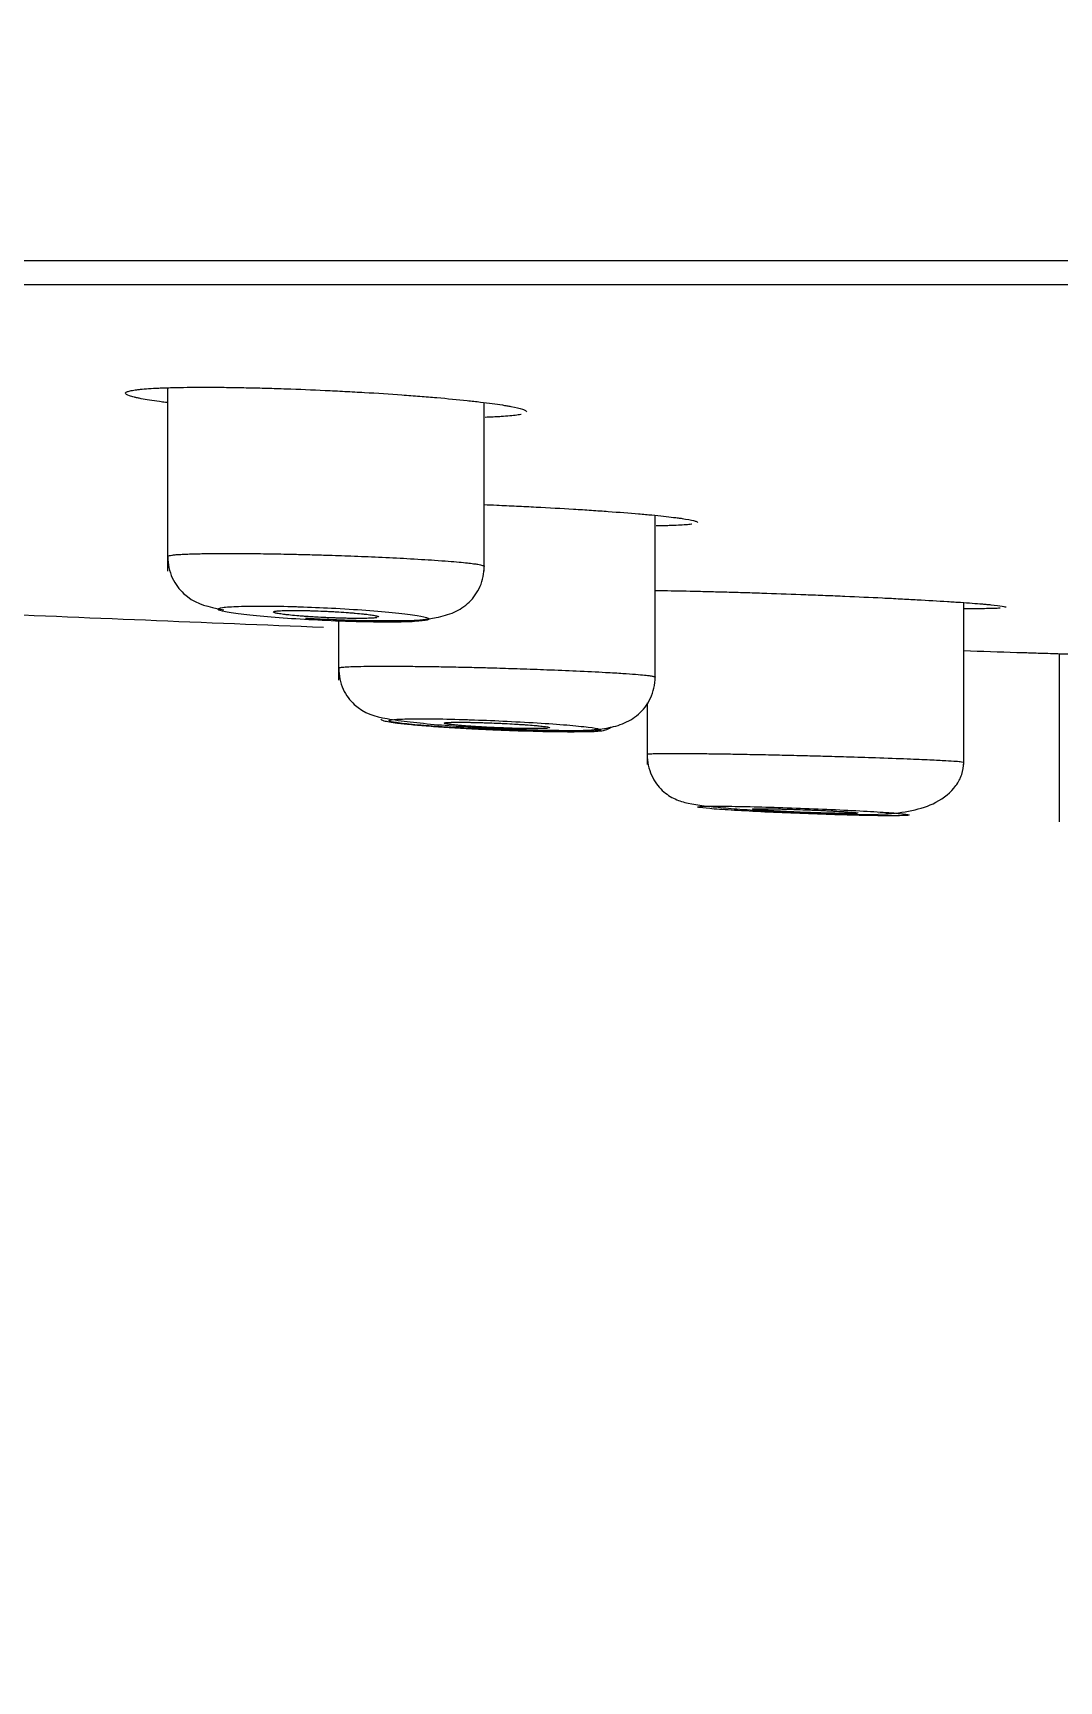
# Model space of a CAD drawing. Header units: millimetres. Extents: x 6110 to 6704, y -2661 to -1821.
# Drawn here: x 6469.337 to 6471.767, y -2068.33 to -2064.427 of the extents above; entities that cross this region are included whole.
import ezdxf

# ---------------------------------------------------------------- set-up
doc = ezdxf.new("R2010")
doc.units = ezdxf.units.MM
doc.header["$LTSCALE"] = 0.1
doc.linetypes.add('HIDDEN2', pattern=[4.7625, 3.175, -1.5875])
doc.layers.add('1', color=4, linetype='HIDDEN2', lineweight=13)
doc.layers.add('DIM', color=3, linetype='Continuous', lineweight=9)

msp = doc.modelspace()

# ---------------------------------------------------------------- hatches: boundary and pattern name
at = {"layer": 'DIM'}
h = msp.add_hatch(dxfattribs=at)
h.set_pattern_fill('ANSI31', color=2)
edge = h.paths.add_edge_path()
edge.add_line((6619.6172, -2595.9805), (6619.6172, -1962.2056))
edge.add_line((6634.6172, -1966.1101), (6619.6172, -1966.1101))
edge.add_line((6634.6172, -2610.9805), (6634.6172, -1966.1101))
edge.add_line((6634.6172, -2610.9805), (6184.4567, -2610.9805))
edge.add_line((6619.6172, -2595.9805), (6184.4567, -2595.9805))
edge.add_line((6184.4567, -2610.9805), (6184.4567, -2595.9805))

# ---------------------------------------------------------------- linework, layer by layer
at = {"layer": '1', "color": 7, "linetype": 'Continuous', "lineweight": -3}
for p, q in [((6511.7491, -2064.9661), (6456.8646, -2064.9661)), ((6484.3069, -2065.0233), (6457.4997, -2065.0233)), ((6469.656, -2065.2672), (6469.656, -2065.7015)), ((6470.406, -2065.7015), (6470.406, -2065.3027)), ((6470.8109, -2065.9601), (6470.8109, -2065.5697)), ((6471.5416, -2066.1591), (6471.5416, -2065.7761)), ((6470.0609, -2065.8164), (6470.0609, -2065.9601)), ((6471.7674, -2065.8969), (6471.7674, -2066.2952)), ((6470.7916, -2066.0132), (6470.7916, -2066.1591)), ((6470.7916, -2066.1591), (6470.7916, -2066.1596)), ((6471.5416, -2066.1596), (6471.5416, -2066.1591))]:
    msp.add_line(p, q, dxfattribs=at)
for start, end in [(267.54071, 267.734148), (268.08193, 268.110857)]:
    msp.add_arc((6479.9092, -1816.0297), 250, start, end, dxfattribs=at)
for points, knots in [([(6469.6548, -2065.3023), (6469.6534, -2065.3021), (6469.652, -2065.302), (6469.6459, -2065.3012), (6469.6414, -2065.3006), (6469.6198, -2065.2976), (6469.6051, -2065.2953), (6469.59, -2065.2924), (6469.5872, -2065.2919), (6469.5819, -2065.2907), (6469.5794, -2065.2901), (6469.5725, -2065.2885), (6469.5687, -2065.2874), (6469.5594, -2065.2842), (6469.5562, -2065.2822), (6469.556, -2065.2798), (6469.5561, -2065.2793), (6469.5568, -2065.2784), (6469.5574, -2065.2779), (6469.5595, -2065.2766), (6469.5639, -2065.275), (6469.5713, -2065.2735), (6469.578, -2065.2724), (6469.5804, -2065.2721), (6469.5856, -2065.2714), (6469.5884, -2065.2711), (6469.6031, -2065.2696), (6469.6176, -2065.2686), (6469.639, -2065.2676), (6469.6435, -2065.2675), (6469.6527, -2065.2671), (6469.6575, -2065.267), (6469.6723, -2065.2666), (6469.6828, -2065.2663), (6469.7155, -2065.2659), (6469.7394, -2065.2658), (6469.7718, -2065.2659), (6469.7784, -2065.266), (6469.7918, -2065.2661), (6469.7986, -2065.2662), (6469.8192, -2065.2665), (6469.8472, -2065.267), (6469.8763, -2065.2677), (6469.8986, -2065.2683), (6469.9061, -2065.2686), (6469.9213, -2065.269), (6469.9289, -2065.2693), (6469.9673, -2065.2706), (6469.9981, -2065.2718), (6470.0446, -2065.274), (6470.0601, -2065.2748), (6470.0835, -2065.276), (6470.0913, -2065.2764), (6470.1067, -2065.2773), (6470.1144, -2065.2777), (6470.1525, -2065.2799), (6470.1821, -2065.2819), (6470.2181, -2065.2844), (6470.2253, -2065.285), (6470.2394, -2065.286), (6470.2464, -2065.2866), (6470.2671, -2065.2882), (6470.2804, -2065.2893), (6470.3191, -2065.2927), (6470.3431, -2065.295), (6470.3709, -2065.2979), (6470.3763, -2065.2985), (6470.3869, -2065.2997), (6470.3919, -2065.3003), (6470.4068, -2065.3021), (6470.4253, -2065.3044), (6470.4413, -2065.3068), (6470.4525, -2065.3085), (6470.456, -2065.3091), (6470.4628, -2065.3103), (6470.466, -2065.3109), (6470.481, -2065.3138), (6470.4901, -2065.316), (6470.4995, -2065.3192), (6470.5019, -2065.3202), (6470.5051, -2065.3222), (6470.5059, -2065.3232), (6470.506, -2065.3242), (6470.506, -2065.3242), (6470.506, -2065.3243)], [0, 0, 0, 0, 0.00385, 0.00385, 0.016772, 0.016772, 0.06846, 0.06846, 0.081382, 0.081382, 0.094304, 0.094304, 0.120148, 0.120148, 0.171835, 0.171835, 0.184757, 0.184757, 0.197679, 0.197679, 0.223523, 0.249367, 0.249367, 0.262289, 0.262289, 0.275211, 0.275211, 0.326898, 0.326898, 0.33982, 0.33982, 0.352742, 0.352742, 0.378586, 0.378586, 0.430274, 0.430274, 0.443196, 0.443196, 0.456118, 0.456118, 0.481961, 0.507805, 0.507805, 0.520727, 0.520727, 0.533649, 0.533649, 0.585337, 0.585337, 0.611181, 0.611181, 0.624103, 0.624103, 0.637024, 0.637024, 0.688712, 0.688712, 0.701634, 0.701634, 0.714556, 0.714556, 0.7404, 0.7404, 0.792088, 0.792088, 0.805009, 0.805009, 0.817931, 0.817931, 0.843775, 0.869619, 0.869619, 0.882541, 0.882541, 0.895463, 0.895463, 0.947151, 0.947151, 0.972994, 0.972994, 0.998838, 0.998838, 1, 1, 1, 1]), ([(6470.4932, -2065.3303), (6470.4929, -2065.3304), (6470.4927, -2065.3304), (6470.4906, -2065.3309), (6470.4885, -2065.3312), (6470.4819, -2065.3323), (6470.4716, -2065.3336), (6470.4585, -2065.3347), (6470.4476, -2065.3354), (6470.4438, -2065.3356), (6470.4359, -2065.3361), (6470.4317, -2065.3363), (6470.4212, -2065.3368), (6470.4148, -2065.337), (6470.408, -2065.3372)], [0, 0, 0, 0, 0.016354, 0.016354, 0.133177, 0.133177, 0.366823, 0.600469, 0.600469, 0.717292, 0.717292, 0.834115, 0.834115, 1, 1, 1, 1]), ([(6470.4056, -2065.5439), (6470.4156, -2065.5443), (6470.4256, -2065.5447), (6470.4511, -2065.5458), (6470.4667, -2065.5465), (6470.49, -2065.5476), (6470.4978, -2065.548), (6470.5132, -2065.5488), (6470.5209, -2065.5492), (6470.559, -2065.5511), (6470.5886, -2065.5528), (6470.6245, -2065.555), (6470.6316, -2065.5554), (6470.6458, -2065.5563), (6470.6528, -2065.5568), (6470.6734, -2065.5582), (6470.6867, -2065.5591), (6470.7253, -2065.5619), (6470.7493, -2065.5637), (6470.777, -2065.5661), (6470.7824, -2065.5666), (6470.7929, -2065.5676), (6470.7979, -2065.568), (6470.8127, -2065.5694), (6470.8311, -2065.5713), (6470.8471, -2065.5731), (6470.8581, -2065.5745), (6470.8617, -2065.575), (6470.8684, -2065.5758), (6470.8716, -2065.5763), (6470.8865, -2065.5785), (6470.8955, -2065.5801), (6470.9047, -2065.5825), (6470.907, -2065.5833), (6470.9101, -2065.5847), (6470.9109, -2065.5854), (6470.9109, -2065.5861), (6470.9109, -2065.5861), (6470.9109, -2065.5861)], [0, 0, 0, 0, 0.038913, 0.038913, 0.098965, 0.098965, 0.128991, 0.128991, 0.159016, 0.159016, 0.27912, 0.27912, 0.309145, 0.309145, 0.339171, 0.339171, 0.399223, 0.399223, 0.519326, 0.519326, 0.549352, 0.549352, 0.579378, 0.579378, 0.639429, 0.699481, 0.699481, 0.729507, 0.729507, 0.759533, 0.759533, 0.879636, 0.879636, 0.939687, 0.939687, 0.999739, 0.999739, 1, 1, 1, 1]), ([(6470.8975, -2065.5903), (6470.8973, -2065.5904), (6470.8971, -2065.5904), (6470.8949, -2065.5907), (6470.8929, -2065.5909), (6470.8861, -2065.5916), (6470.8757, -2065.5924), (6470.8625, -2065.593), (6470.8515, -2065.5934), (6470.8477, -2065.5936), (6470.8397, -2065.5938), (6470.8355, -2065.5939), (6470.8253, -2065.5941), (6470.8192, -2065.5942), (6470.8128, -2065.5943)], [0, 0, 0, 0, 0.015122, 0.015122, 0.133184, 0.133184, 0.36931, 0.605435, 0.605435, 0.723497, 0.723497, 0.84156, 0.84156, 1, 1, 1, 1]), ([(6469.656, -2065.6667), (6469.656, -2065.6664), (6469.6567, -2065.6656), (6469.6599, -2065.6646), (6469.6656, -2065.6635), (6469.6737, -2065.6626), (6469.684, -2065.6619), (6469.6966, -2065.6612), (6469.7112, -2065.6606), (6469.7279, -2065.6602), (6469.7464, -2065.6598), (6469.7667, -2065.6596), (6469.7886, -2065.6595), (6469.812, -2065.6595), (6469.8367, -2065.6596), (6469.8626, -2065.6598), (6469.8894, -2065.6602), (6469.9171, -2065.6606), (6469.936, -2065.661), (6469.9456, -2065.6612)], [0, 0, 0, 0, 0.050273, 0.110496, 0.170601, 0.230587, 0.290455, 0.350206, 0.409842, 0.469362, 0.528768, 0.58806, 0.64724, 0.706308, 0.765265, 0.824112, 0.882849, 0.941478, 1, 1, 1, 1]), ([(6469.6564, -2065.6669), (6469.6565, -2065.6762), (6469.6583, -2065.6938), (6469.6692, -2065.7266), (6469.7057, -2065.7728), (6469.7484, -2065.7853), (6469.7837, -2065.7918), (6469.7893, -2065.7928)], [0, 0, 0, 0, 0.101566, 0.205677, 0.420473, 0.910057, 1, 1, 1, 1]), ([(6469.9456, -2065.6612), (6469.9524, -2065.6613), (6469.9663, -2065.6617), (6469.9875, -2065.6622), (6470.0091, -2065.6628), (6470.0435, -2065.6638), (6470.093, -2065.6655), (6470.1583, -2065.6683), (6470.2263, -2065.6716), (6470.2811, -2065.675), (6470.3206, -2065.6779), (6470.3462, -2065.68), (6470.3658, -2065.682), (6470.3803, -2065.6837), (6470.3905, -2065.6853), (6470.3974, -2065.6866), (6470.4017, -2065.6877), (6470.4042, -2065.6886), (6470.4057, -2065.6894), (6470.406, -2065.6899), (6470.406, -2065.6902)], [0, 0, 0, 0, 0.031198, 0.062846, 0.094944, 0.127491, 0.215332, 0.314464, 0.424879, 0.546569, 0.616688, 0.680932, 0.7393, 0.79179, 0.8384, 0.87913, 0.913978, 0.942943, 0.966024, 1, 1, 1, 1]), ([(6469.9823, -2065.8125), (6470.0008, -2065.8137), (6470.0439, -2065.8161), (6470.1124, -2065.8185), (6470.204, -2065.8191), (6470.2748, -2065.8175), (6470.3342, -2065.8009), (6470.3711, -2065.7779), (6470.3941, -2065.7463), (6470.404, -2065.7152), (6470.4057, -2065.6987), (6470.4058, -2065.6902)], [0, 0, 0, 0, 0.094964, 0.222936, 0.35204, 0.601228, 0.710428, 0.812324, 0.908943, 0.955363, 1, 1, 1, 1]), ([(6470.809, -2065.7474), (6470.8162, -2065.7475), (6470.8237, -2065.7475), (6470.8534, -2065.7479), (6470.8774, -2065.7483), (6470.9099, -2065.749), (6470.9165, -2065.7492), (6470.93, -2065.7495), (6470.9368, -2065.7497), (6470.9574, -2065.7502), (6470.9854, -2065.7509), (6471.0146, -2065.7518), (6471.0369, -2065.7524), (6471.0444, -2065.7527), (6471.0596, -2065.7532), (6471.0673, -2065.7534), (6471.1056, -2065.7547), (6471.1365, -2065.7558), (6471.1829, -2065.7576), (6471.1984, -2065.7582), (6471.2217, -2065.7591), (6471.2295, -2065.7595), (6471.245, -2065.7601), (6471.2527, -2065.7604), (6471.2907, -2065.7621), (6471.3203, -2065.7634), (6471.3562, -2065.7652), (6471.3633, -2065.7655), (6471.3774, -2065.7662), (6471.3844, -2065.7666), (6471.405, -2065.7677), (6471.4183, -2065.7684), (6471.4569, -2065.7705), (6471.4808, -2065.7719), (6471.5084, -2065.7736), (6471.5138, -2065.774), (6471.5243, -2065.7747), (6471.5294, -2065.775), (6471.5441, -2065.776), (6471.5625, -2065.7774), (6471.5784, -2065.7786), (6471.5894, -2065.7796), (6471.5929, -2065.7799), (6471.5996, -2065.7805), (6471.6027, -2065.7808), (6471.6176, -2065.7823), (6471.6265, -2065.7833), (6471.6356, -2065.7848), (6471.6378, -2065.7853), (6471.6408, -2065.7862), (6471.6416, -2065.7866), (6471.6416, -2065.787)], [0, 0, 0, 0, 0.028524, 0.028524, 0.10956, 0.10956, 0.129819, 0.129819, 0.150078, 0.150078, 0.190596, 0.231113, 0.231113, 0.251372, 0.251372, 0.271631, 0.271631, 0.352667, 0.352667, 0.393185, 0.393185, 0.413444, 0.413444, 0.433703, 0.433703, 0.514739, 0.514739, 0.534998, 0.534998, 0.555257, 0.555257, 0.595775, 0.595775, 0.67681, 0.67681, 0.697069, 0.697069, 0.717328, 0.717328, 0.757846, 0.798364, 0.798364, 0.818623, 0.818623, 0.838882, 0.838882, 0.919918, 0.919918, 0.960436, 0.960436, 1, 1, 1, 1]), ([(6469.9682, -2065.7858), (6469.9682, -2065.7858), (6469.9682, -2065.7858), (6469.9657, -2065.7857), (6469.9633, -2065.7857), (6469.9339, -2065.7848), (6469.9077, -2065.7843), (6469.8615, -2065.784), (6469.8408, -2065.7843), (6469.8075, -2065.7855), (6469.7945, -2065.7864), (6469.778, -2065.7889), (6469.7742, -2065.7905), (6469.7764, -2065.794), (6469.7824, -2065.7959), (6469.8031, -2065.8001), (6469.8181, -2065.8023), (6469.8549, -2065.8065), (6469.8771, -2065.8087), (6469.9258, -2065.8126), (6469.9528, -2065.8145), (6470.0079, -2065.8176), (6470.0366, -2065.819), (6470.0814, -2065.8206), (6470.0984, -2065.8211), (6470.1407, -2065.8221), (6470.1654, -2065.8224), (6470.2081, -2065.8222), (6470.2266, -2065.8217), (6470.255, -2065.8201), (6470.2653, -2065.819), (6470.2761, -2065.8161), (6470.2768, -2065.8144), (6470.2687, -2065.8107), (6470.2598, -2065.8086), (6470.2337, -2065.8044), (6470.2162, -2065.8022), (6470.1752, -2065.798), (6470.1511, -2065.7959), (6470.0999, -2065.7921), (6470.072, -2065.7904), (6470.0189, -2065.7877), (6469.993, -2065.7866), (6469.9682, -2065.7858)], [0, 0, 0, 0, 0.000017, 0.000017, 0.004821, 0.004821, 0.058309, 0.058309, 0.111871, 0.111871, 0.165589, 0.165589, 0.219453, 0.219453, 0.273396, 0.273396, 0.327315, 0.327315, 0.381119, 0.381119, 0.434811, 0.434811, 0.488509, 0.488509, 0.521471, 0.521471, 0.574971, 0.574971, 0.628583, 0.628583, 0.682349, 0.682349, 0.736246, 0.736246, 0.790194, 0.790194, 0.844087, 0.844087, 0.897846, 0.897846, 0.951451, 0.951451, 1, 1, 1, 1]), ([(6470.1195, -2065.8135), (6470.1136, -2065.8136), (6470.1073, -2065.8136), (6470.0972, -2065.8135), (6470.0936, -2065.8135), (6470.0864, -2065.8134), (6470.0826, -2065.8133), (6470.0713, -2065.8131), (6470.0635, -2065.8129), (6470.0515, -2065.8124), (6470.0474, -2065.8123), (6470.0392, -2065.812), (6470.0351, -2065.8118), (6470.0228, -2065.8112), (6470.0147, -2065.8108), (6470.0046, -2065.8102), (6470.0026, -2065.8101), (6469.9986, -2065.8098), (6469.9927, -2065.8095), (6469.9831, -2065.8088), (6469.9758, -2065.8083), (6469.9686, -2065.8077), (6469.965, -2065.8074), (6469.9548, -2065.8065), (6469.9485, -2065.8059), (6469.9398, -2065.805), (6469.9371, -2065.8047), (6469.9319, -2065.804), (6469.9294, -2065.8037), (6469.9226, -2065.8028), (6469.9188, -2065.8022), (6469.914, -2065.8013), (6469.9126, -2065.801), (6469.9103, -2065.8004), (6469.9093, -2065.8001), (6469.9069, -2065.7993), (6469.906, -2065.7987), (6469.906, -2065.7977), (6469.9068, -2065.7973), (6469.9092, -2065.7967), (6469.9101, -2065.7965), (6469.9125, -2065.7961), (6469.9139, -2065.7959), (6469.9186, -2065.7955), (6469.9224, -2065.7952), (6469.9292, -2065.7949), (6469.9317, -2065.7948), (6469.9369, -2065.7947), (6469.9396, -2065.7946), (6469.9483, -2065.7945), (6469.9546, -2065.7945), (6469.9648, -2065.7945), (6469.9684, -2065.7946), (6469.9756, -2065.7947), (6469.983, -2065.7948), (6469.9907, -2065.795), (6469.9966, -2065.7952), (6469.9985, -2065.7952), (6470.0025, -2065.7953), (6470.0045, -2065.7954), (6470.0146, -2065.7958), (6470.0228, -2065.7961), (6470.035, -2065.7967), (6470.0391, -2065.7969), (6470.0473, -2065.7973), (6470.0514, -2065.7975), (6470.0634, -2065.7982), (6470.0712, -2065.7987), (6470.0825, -2065.7995), (6470.0863, -2065.7998), (6470.0935, -2065.8004), (6470.097, -2065.8007), (6470.1071, -2065.8016), (6470.1135, -2065.8022), (6470.1222, -2065.8031), (6470.125, -2065.8034), (6470.1301, -2065.804), (6470.135, -2065.8046), (6470.1392, -2065.8053), (6470.1431, -2065.8059), (6470.1449, -2065.8062), (6470.1496, -2065.8071), (6470.1519, -2065.8077), (6470.1544, -2065.8085), (6470.155, -2065.8088), (6470.1558, -2065.8093), (6470.156, -2065.8096), (6470.156, -2065.8098), (6470.156, -2065.8098), (6470.156, -2065.8098)], [0, 0, 0, 0, 0.035707, 0.035707, 0.05356, 0.05356, 0.071413, 0.071413, 0.10712, 0.10712, 0.124973, 0.124973, 0.142826, 0.142826, 0.178533, 0.178533, 0.187459, 0.187459, 0.196386, 0.214239, 0.232092, 0.232092, 0.249946, 0.249946, 0.285652, 0.285652, 0.303506, 0.303506, 0.321359, 0.321359, 0.357065, 0.357065, 0.374919, 0.374919, 0.392772, 0.392772, 0.428478, 0.428478, 0.464185, 0.464185, 0.482038, 0.482038, 0.499891, 0.499891, 0.535598, 0.535598, 0.553451, 0.553451, 0.571305, 0.571305, 0.607011, 0.607011, 0.624864, 0.624864, 0.642718, 0.660571, 0.660571, 0.669498, 0.669498, 0.678424, 0.678424, 0.714131, 0.714131, 0.731984, 0.731984, 0.749837, 0.749837, 0.785544, 0.785544, 0.803397, 0.803397, 0.82125, 0.82125, 0.856957, 0.856957, 0.87481, 0.87481, 0.892663, 0.910517, 0.910517, 0.92837, 0.92837, 0.964076, 0.964076, 0.98193, 0.98193, 0.999783, 0.999783, 1, 1, 1, 1]), ([(6471.6279, -2065.7893), (6471.6277, -2065.7893), (6471.6275, -2065.7893), (6471.6253, -2065.7895), (6471.6232, -2065.7896), (6471.6164, -2065.7899), (6471.6059, -2065.7902), (6471.5926, -2065.7904), (6471.5816, -2065.7905), (6471.5778, -2065.7906), (6471.5697, -2065.7906), (6471.5655, -2065.7906), (6471.5555, -2065.7906), (6471.5497, -2065.7906), (6471.5435, -2065.7906)], [0, 0, 0, 0, 0.014746, 0.014746, 0.133595, 0.133595, 0.371293, 0.608991, 0.608991, 0.72784, 0.72784, 0.846689, 0.846689, 1, 1, 1, 1]), ([(6470.1526, -2065.8114), (6470.152, -2065.8116), (6470.1514, -2065.8117), (6470.1495, -2065.812), (6470.1468, -2065.8123), (6470.1433, -2065.8126), (6470.1395, -2065.8128), (6470.1374, -2065.813), (6470.1305, -2065.8133), (6470.1253, -2065.8134), (6470.1195, -2065.8135)], [0, 0, 0, 0, 0.102351, 0.102351, 0.281881, 0.461411, 0.461411, 0.64094, 0.64094, 1, 1, 1, 1]), ([(6471.6674, -2065.8938), (6471.6674, -2065.8938), (6471.6676, -2065.8938), (6471.6683, -2065.8938), (6471.6689, -2065.8938), (6471.6712, -2065.8939), (6471.6757, -2065.8941), (6471.6833, -2065.8943), (6471.6901, -2065.8945), (6471.6925, -2065.8946), (6471.6978, -2065.8948), (6471.7006, -2065.8949), (6471.7155, -2065.8953), (6471.7301, -2065.8958), (6471.7517, -2065.8965), (6471.7561, -2065.8966), (6471.7654, -2065.8969), (6471.7703, -2065.8971), (6471.7852, -2065.8975), (6471.7956, -2065.8979), (6471.8285, -2065.8989), (6471.8524, -2065.8997), (6471.8849, -2065.9007), (6471.8915, -2065.9009), (6471.9049, -2065.9013), (6471.9117, -2065.9015), (6471.9323, -2065.9022), (6471.9603, -2065.903), (6471.9894, -2065.904), (6472.0117, -2065.9047), (6472.0192, -2065.9049), (6472.0344, -2065.9054), (6472.042, -2065.9056), (6472.0804, -2065.9068), (6472.1112, -2065.9078), (6472.1576, -2065.9092), (6472.1732, -2065.9097), (6472.1965, -2065.9104), (6472.2043, -2065.9107), (6472.2197, -2065.9111), (6472.2274, -2065.9114), (6472.2655, -2065.9125), (6472.2951, -2065.9135), (6472.331, -2065.9146), (6472.3381, -2065.9148), (6472.3523, -2065.9152), (6472.3593, -2065.9154), (6472.38, -2065.9161), (6472.3933, -2065.9165), (6472.4319, -2065.9177), (6472.4559, -2065.9184), (6472.4836, -2065.9193), (6472.489, -2065.9194), (6472.4995, -2065.9197), (6472.5046, -2065.9199), (6472.5193, -2065.9203), (6472.5378, -2065.9209), (6472.5537, -2065.9214), (6472.5648, -2065.9217), (6472.5683, -2065.9218), (6472.575, -2065.922), (6472.5782, -2065.9221), (6472.5931, -2065.9226), (6472.6021, -2065.9229), (6472.6112, -2065.9231), (6472.6135, -2065.9232), (6472.6166, -2065.9233), (6472.6173, -2065.9233), (6472.6174, -2065.9233)], [0, 0, 0, 0, 0.015405, 0.015405, 0.031037, 0.031037, 0.062301, 0.093565, 0.093565, 0.109197, 0.109197, 0.124829, 0.124829, 0.187357, 0.187357, 0.202989, 0.202989, 0.218621, 0.218621, 0.249885, 0.249885, 0.312413, 0.312413, 0.328045, 0.328045, 0.343677, 0.343677, 0.374941, 0.406205, 0.406205, 0.421837, 0.421837, 0.437469, 0.437469, 0.499998, 0.499998, 0.531262, 0.531262, 0.546894, 0.546894, 0.562526, 0.562526, 0.625054, 0.625054, 0.640686, 0.640686, 0.656318, 0.656318, 0.687582, 0.687582, 0.75011, 0.75011, 0.765742, 0.765742, 0.781374, 0.781374, 0.812638, 0.843902, 0.843902, 0.859534, 0.859534, 0.875166, 0.875166, 0.937694, 0.937694, 0.968958, 0.968958, 1, 1, 1, 1]), ([(6470.0609, -2065.9309), (6470.0609, -2065.9305), (6470.0628, -2065.9296), (6470.072, -2065.9286), (6470.089, -2065.9277), (6470.1125, -2065.927), (6470.1419, -2065.9266), (6470.1765, -2065.9265), (6470.2155, -2065.9267), (6470.2581, -2065.9271), (6470.3033, -2065.9277), (6470.3349, -2065.9283), (6470.3508, -2065.9287)], [0, 0, 0, 0, 0.084467, 0.190192, 0.294912, 0.398629, 0.501345, 0.603062, 0.703784, 0.803512, 0.90225, 1, 1, 1, 1]), ([(6470.0612, -2065.9308), (6470.0613, -2065.94), (6470.0631, -2065.9575), (6470.0712, -2065.9817), (6470.0832, -2066.0021), (6470.1157, -2066.0372), (6470.1618, -2066.0497), (6470.2279, -2066.0586), (6470.2944, -2066.0653), (6470.3422, -2066.0688), (6470.3672, -2066.0704)], [0, 0, 0, 0, 0.05707, 0.115287, 0.174903, 0.236432, 0.518157, 0.681966, 0.84322, 1, 1, 1, 1]), ([(6470.3508, -2065.9287), (6470.3576, -2065.9288), (6470.3713, -2065.9292), (6470.3924, -2065.9297), (6470.414, -2065.9302), (6470.4469, -2065.9312), (6470.4944, -2065.9327), (6470.5585, -2065.935), (6470.6283, -2065.9379), (6470.6887, -2065.9408), (6470.7341, -2065.9436), (6470.7645, -2065.9458), (6470.7857, -2065.9477), (6470.7994, -2065.9493), (6470.8071, -2065.9506), (6470.8104, -2065.9517), (6470.8109, -2065.9522), (6470.8109, -2065.9524)], [0, 0, 0, 0, 0.030903, 0.062378, 0.094424, 0.127041, 0.208369, 0.30539, 0.418086, 0.546436, 0.636516, 0.718544, 0.792515, 0.858424, 0.916269, 0.966047, 1, 1, 1, 1]), ([(6470.3672, -2066.0704), (6470.3674, -2066.0704), (6470.3913, -2066.0721), (6470.4425, -2066.0746), (6470.5158, -2066.0775), (6470.6054, -2066.0789), (6470.6733, -2066.0791), (6470.733, -2066.0654), (6470.7721, -2066.0436), (6470.7975, -2066.0115), (6470.8087, -2065.9789), (6470.8105, -2065.9614), (6470.8106, -2065.9524)], [0, 0, 0, 0, 0.001174, 0.124516, 0.247725, 0.371086, 0.606989, 0.710862, 0.809832, 0.906526, 0.953974, 1, 1, 1, 1]), ([(6470.1613, -2066.0517), (6470.1611, -2066.0531), (6470.1662, -2066.0562), (6470.1855, -2066.0594), (6470.2005, -2066.0612)], [0, 0, 0, 0, 0.443786, 1, 1, 1, 1]), ([(6470.3737, -2066.0535), (6470.3737, -2066.0535), (6470.3737, -2066.0535), (6470.3712, -2066.0534), (6470.3687, -2066.0533), (6470.3392, -2066.0523), (6470.3131, -2066.0517), (6470.2668, -2066.0511), (6470.2461, -2066.0511), (6470.2128, -2066.0516), (6470.1998, -2066.0521), (6470.1833, -2066.0537), (6470.1795, -2066.0548), (6470.1817, -2066.0573), (6470.1876, -2066.0588), (6470.2082, -2066.0619), (6470.2232, -2066.0636), (6470.2599, -2066.067), (6470.2821, -2066.0688), (6470.3308, -2066.0721), (6470.3578, -2066.0736), (6470.4129, -2066.0764), (6470.4417, -2066.0777), (6470.4866, -2066.0793), (6470.5036, -2066.0799), (6470.5459, -2066.081), (6470.5707, -2066.0814), (6470.6134, -2066.0817), (6470.6319, -2066.0815), (6470.6603, -2066.0807), (6470.6705, -2066.08), (6470.6813, -2066.0781), (6470.6821, -2066.0769), (6470.674, -2066.0741), (6470.6652, -2066.0726), (6470.6392, -2066.0693), (6470.6217, -2066.0676), (6470.5807, -2066.0642), (6470.5567, -2066.0625), (6470.5055, -2066.0593), (6470.4776, -2066.0578), (6470.4244, -2066.0553), (6470.3985, -2066.0543), (6470.3737, -2066.0535)], [0, 0, 0, 0, 0.000017, 0.000017, 0.004919, 0.004919, 0.058492, 0.058492, 0.112069, 0.112069, 0.165744, 0.165744, 0.21952, 0.21952, 0.273367, 0.273367, 0.327225, 0.327225, 0.381031, 0.381031, 0.434769, 0.434769, 0.48851, 0.48851, 0.521599, 0.521599, 0.575162, 0.575162, 0.628776, 0.628776, 0.682482, 0.682482, 0.736283, 0.736283, 0.790141, 0.790141, 0.843991, 0.843991, 0.897772, 0.897772, 0.951453, 0.951453, 1, 1, 1, 1]), ([(6470.2005, -2066.0612), (6470.2011, -2066.0613), (6470.2081, -2066.0625), (6470.2336, -2066.0649), (6470.273, -2066.0683), (6470.3223, -2066.0716), (6470.3612, -2066.074), (6470.3832, -2066.075), (6470.3864, -2066.0752)], [0, 0, 0, 0, 0.021219, 0.243316, 0.477884, 0.717815, 0.958593, 1, 1, 1, 1]), ([(6470.6805, -2066.0769), (6470.6813, -2066.0781), (6470.6773, -2066.0791), (6470.6604, -2066.0807), (6470.6473, -2066.0812), (6470.6137, -2066.0817), (6470.5928, -2066.0816), (6470.5463, -2066.081), (6470.52, -2066.0804), (6470.4657, -2066.0786), (6470.437, -2066.0775), (6470.3811, -2066.0749), (6470.3532, -2066.0734), (6470.3065, -2066.0705), (6470.2866, -2066.0691), (6470.2689, -2066.0677)], [0, 0, 0, 0, 0.145146, 0.145146, 0.29154, 0.29154, 0.438041, 0.438041, 0.584783, 0.584783, 0.731793, 0.731793, 0.878982, 0.878982, 1, 1, 1, 1]), ([(6470.5243, -2066.0745), (6470.5184, -2066.0745), (6470.5121, -2066.0745), (6470.5019, -2066.0743), (6470.4984, -2066.0743), (6470.4912, -2066.0741), (6470.4874, -2066.0741), (6470.4761, -2066.0738), (6470.4683, -2066.0735), (6470.4563, -2066.0731), (6470.4522, -2066.073), (6470.444, -2066.0727), (6470.4399, -2066.0725), (6470.4277, -2066.072), (6470.4196, -2066.0716), (6470.4075, -2066.071), (6470.4035, -2066.0707), (6470.3956, -2066.0703), (6470.388, -2066.0699), (6470.3806, -2066.0694), (6470.3752, -2066.069), (6470.3734, -2066.0689), (6470.3699, -2066.0687), (6470.3681, -2066.0685), (6470.3596, -2066.0679), (6470.3533, -2066.0674), (6470.3447, -2066.0667), (6470.3419, -2066.0664), (6470.3367, -2066.0659), (6470.3342, -2066.0657), (6470.3274, -2066.065), (6470.3236, -2066.0645), (6470.3189, -2066.0638), (6470.3175, -2066.0636), (6470.3151, -2066.0631), (6470.3141, -2066.0629), (6470.3117, -2066.0623), (6470.3109, -2066.0619), (6470.3109, -2066.0614), (6470.3111, -2066.0612), (6470.3119, -2066.0609), (6470.3131, -2066.0606), (6470.315, -2066.0603), (6470.3174, -2066.0601), (6470.3188, -2066.06), (6470.3235, -2066.0597), (6470.3273, -2066.0596), (6470.3341, -2066.0594), (6470.3366, -2066.0594), (6470.3418, -2066.0593), (6470.3446, -2066.0593), (6470.3532, -2066.0593), (6470.3595, -2066.0594), (6470.3698, -2066.0595), (6470.3733, -2066.0596), (6470.3806, -2066.0597), (6470.3879, -2066.0599), (6470.3956, -2066.0601), (6470.4034, -2066.0603), (6470.4074, -2066.0605), (6470.4196, -2066.0609), (6470.4277, -2066.0612), (6470.4399, -2066.0617), (6470.444, -2066.0619), (6470.4501, -2066.0622), (6470.4522, -2066.0623), (6470.4562, -2066.0625), (6470.4583, -2066.0626), (6470.4683, -2066.0631), (6470.4761, -2066.0636), (6470.4874, -2066.0643), (6470.4912, -2066.0645), (6470.4984, -2066.065), (6470.5019, -2066.0652), (6470.5121, -2066.0659), (6470.5184, -2066.0664), (6470.5271, -2066.0672), (6470.5299, -2066.0674), (6470.535, -2066.0679), (6470.5399, -2066.0684), (6470.5441, -2066.0689), (6470.548, -2066.0694), (6470.5498, -2066.0696), (6470.5545, -2066.0703), (6470.5568, -2066.0707), (6470.5592, -2066.0714), (6470.5599, -2066.0716), (6470.5607, -2066.0719), (6470.5609, -2066.0721), (6470.5609, -2066.0723), (6470.5609, -2066.0723), (6470.5609, -2066.0723)], [0, 0, 0, 0, 0.035711, 0.035711, 0.053567, 0.053567, 0.071423, 0.071423, 0.107134, 0.107134, 0.12499, 0.12499, 0.142845, 0.142845, 0.178557, 0.178557, 0.196412, 0.196412, 0.214268, 0.232124, 0.232124, 0.241052, 0.241052, 0.24998, 0.24998, 0.285691, 0.285691, 0.303547, 0.303547, 0.321402, 0.321402, 0.357114, 0.357114, 0.374969, 0.374969, 0.392825, 0.392825, 0.428536, 0.428536, 0.446392, 0.446392, 0.464248, 0.482103, 0.482103, 0.499959, 0.499959, 0.53567, 0.53567, 0.553526, 0.553526, 0.571382, 0.571382, 0.607093, 0.607093, 0.624949, 0.624949, 0.642805, 0.66066, 0.66066, 0.678516, 0.678516, 0.714227, 0.714227, 0.732083, 0.732083, 0.741011, 0.741011, 0.749939, 0.749939, 0.78565, 0.78565, 0.803506, 0.803506, 0.821361, 0.821361, 0.857073, 0.857073, 0.874928, 0.874928, 0.892784, 0.91064, 0.91064, 0.928495, 0.928495, 0.964207, 0.964207, 0.982062, 0.982062, 0.999918, 0.999918, 1, 1, 1, 1]), ([(6470.3864, -2066.0752), (6470.4017, -2066.076), (6470.4349, -2066.0775), (6470.5014, -2066.08), (6470.576, -2066.0819), (6470.64, -2066.0817), (6470.6863, -2066.081), (6470.7022, -2066.0751), (6470.7067, -2066.0705)], [0, 0, 0, 0, 0.102655, 0.223252, 0.44329, 0.630744, 0.788996, 1, 1, 1, 1]), ([(6470.5574, -2066.0734), (6470.5568, -2066.0735), (6470.5562, -2066.0736), (6470.5544, -2066.0738), (6470.5516, -2066.074), (6470.5482, -2066.0741), (6470.5443, -2066.0743), (6470.5422, -2066.0743), (6470.5353, -2066.0745), (6470.5301, -2066.0745), (6470.5243, -2066.0745)], [0, 0, 0, 0, 0.101218, 0.101218, 0.280975, 0.460731, 0.460731, 0.640487, 0.640487, 1, 1, 1, 1]), ([(6470.7916, -2066.1351), (6470.7916, -2066.135), (6470.7919, -2066.1347), (6470.7946, -2066.1343), (6470.8025, -2066.1338), (6470.8145, -2066.1335), (6470.8304, -2066.1333), (6470.85, -2066.1332), (6470.873, -2066.1333), (6470.8991, -2066.1334), (6470.9184, -2066.1336), (6470.9285, -2066.1337)], [0, 0, 0, 0, 0.039154, 0.161553, 0.283293, 0.404378, 0.524808, 0.644584, 0.763707, 0.882179, 1, 1, 1, 1]), ([(6470.7917, -2066.1352), (6470.7917, -2066.1443), (6470.7936, -2066.1615), (6470.8016, -2066.1856), (6470.8134, -2066.2057), (6470.8322, -2066.2268), (6470.8593, -2066.2436), (6470.8997, -2066.2548), (6470.9538, -2066.2604), (6471.0069, -2066.265), (6471.0275, -2066.2663), (6471.0283, -2066.2664)], [0, 0, 0, 0, 0.067169, 0.133721, 0.199165, 0.263628, 0.392717, 0.532088, 0.836003, 0.994172, 1, 1, 1, 1]), ([(6470.9285, -2066.1337), (6470.9408, -2066.1339), (6470.9673, -2066.1342), (6471.0113, -2066.1349), (6471.0597, -2066.1359), (6471.112, -2066.137), (6471.162, -2066.1382), (6471.2132, -2066.1396), (6471.2698, -2066.1412), (6471.339, -2066.1434), (6471.4067, -2066.1458), (6471.4617, -2066.1481), (6471.4995, -2066.1501), (6471.5236, -2066.1516), (6471.5382, -2066.153), (6471.5416, -2066.1538), (6471.5416, -2066.1541)], [0, 0, 0, 0, 0.056657, 0.115424, 0.176302, 0.239291, 0.304391, 0.353059, 0.420825, 0.507658, 0.613517, 0.70439, 0.786216, 0.858987, 0.922696, 1, 1, 1, 1]), ([(6471.0283, -2066.2664), (6471.0476, -2066.2677), (6471.0885, -2066.2702), (6471.1553, -2066.2735), (6471.2486, -2066.2769), (6471.3583, -2066.2807), (6471.4656, -2066.2627), (6471.5202, -2066.2185), (6471.5385, -2066.1834), (6471.5415, -2066.1642), (6471.5415, -2066.1541)], [0, 0, 0, 0, 0.094203, 0.195379, 0.299609, 0.512638, 0.73852, 0.866706, 0.933517, 1, 1, 1, 1]), ([(6471.003, -2066.2586), (6471.003, -2066.2586), (6471.003, -2066.2586), (6471.0021, -2066.2586), (6471.0012, -2066.2586), (6470.979, -2066.2582), (6470.9604, -2066.258), (6470.9321, -2066.2582), (6470.9219, -2066.2585), (6470.9111, -2066.2595), (6470.9103, -2066.2602), (6470.9143, -2066.261), (6470.9143, -2066.261), (6470.9183, -2066.2619), (6470.9272, -2066.2629), (6470.9531, -2066.2652), (6470.9705, -2066.2664), (6471.0115, -2066.2689), (6471.0355, -2066.2703), (6471.0868, -2066.2728), (6471.1147, -2066.274), (6471.1705, -2066.2762), (6471.1991, -2066.2772), (6471.2532, -2066.2789), (6471.2794, -2066.2796), (6471.317, -2066.2804), (6471.3305, -2066.2806), (6471.3619, -2066.281), (6471.378, -2066.281), (6471.4012, -2066.2806), (6471.4085, -2066.2801), (6471.4135, -2066.2789), (6471.4112, -2066.2781), (6471.3974, -2066.2762), (6471.3857, -2066.2751), (6471.3547, -2066.2727), (6471.3349, -2066.2715), (6471.2902, -2066.2689), (6471.2646, -2066.2676), (6471.2113, -2066.2652), (6471.1828, -2066.264), (6471.1269, -2066.2619), (6471.0987, -2066.2609), (6471.0475, -2066.2595), (6471.0237, -2066.2589), (6471.003, -2066.2586)], [0, 0, 0, 0, 0.000009, 0.000009, 0.002217, 0.002217, 0.055842, 0.055842, 0.109466, 0.109466, 0.163087, 0.163087, 0.163243, 0.163243, 0.217019, 0.217019, 0.270814, 0.270814, 0.324587, 0.324587, 0.378312, 0.378312, 0.431996, 0.431996, 0.48568, 0.48568, 0.518881, 0.518881, 0.572521, 0.572521, 0.626209, 0.626209, 0.679954, 0.679954, 0.733739, 0.733739, 0.787532, 0.787532, 0.841294, 0.841294, 0.895002, 0.895002, 0.948655, 0.948655, 1, 1, 1, 1]), ([(6471.2549, -2066.2754), (6471.2491, -2066.2754), (6471.2428, -2066.2753), (6471.2326, -2066.275), (6471.2291, -2066.275), (6471.2219, -2066.2748), (6471.2181, -2066.2747), (6471.2068, -2066.2744), (6471.199, -2066.2741), (6471.1869, -2066.2738), (6471.1829, -2066.2736), (6471.1747, -2066.2733), (6471.1706, -2066.2732), (6471.1584, -2066.2727), (6471.1502, -2066.2724), (6471.1382, -2066.2719), (6471.1341, -2066.2717), (6471.1263, -2066.2713), (6471.1187, -2066.271), (6471.1113, -2066.2706), (6471.1059, -2066.2703), (6471.1041, -2066.2702), (6471.1006, -2066.27), (6471.0988, -2066.27), (6471.0903, -2066.2695), (6471.084, -2066.2691), (6471.0753, -2066.2686), (6471.0726, -2066.2684), (6471.0674, -2066.268), (6471.0649, -2066.2679), (6471.0581, -2066.2673), (6471.0543, -2066.267), (6471.0496, -2066.2665), (6471.0482, -2066.2664), (6471.0458, -2066.2661), (6471.0448, -2066.266), (6471.0424, -2066.2656), (6471.0416, -2066.2653), (6471.0416, -2066.265), (6471.0418, -2066.2649), (6471.0426, -2066.2647), (6471.0438, -2066.2646), (6471.0458, -2066.2645), (6471.0481, -2066.2643), (6471.0495, -2066.2643), (6471.0542, -2066.2642), (6471.0581, -2066.2642), (6471.0649, -2066.2642), (6471.0673, -2066.2642), (6471.0726, -2066.2642), (6471.0753, -2066.2642), (6471.084, -2066.2643), (6471.0903, -2066.2644), (6471.1005, -2066.2647), (6471.1041, -2066.2647), (6471.1113, -2066.2649), (6471.1187, -2066.2651), (6471.1263, -2066.2653), (6471.1342, -2066.2656), (6471.1382, -2066.2657), (6471.1503, -2066.2661), (6471.1584, -2066.2664), (6471.1706, -2066.2668), (6471.1747, -2066.267), (6471.1808, -2066.2673), (6471.1829, -2066.2673), (6471.187, -2066.2675), (6471.189, -2066.2676), (6471.199, -2066.268), (6471.2068, -2066.2684), (6471.2181, -2066.2689), (6471.2219, -2066.2691), (6471.2291, -2066.2695), (6471.2326, -2066.2697), (6471.2428, -2066.2702), (6471.2491, -2066.2706), (6471.2578, -2066.2712), (6471.2606, -2066.2713), (6471.2658, -2066.2717), (6471.2706, -2066.272), (6471.2748, -2066.2724), (6471.2787, -2066.2727), (6471.2805, -2066.2729), (6471.2852, -2066.2733), (6471.2876, -2066.2736), (6471.29, -2066.274), (6471.2906, -2066.2741), (6471.2914, -2066.2744), (6471.2916, -2066.2745), (6471.2916, -2066.2746)], [0, 0, 0, 0, 0.035715, 0.035715, 0.053573, 0.053573, 0.071431, 0.071431, 0.107146, 0.107146, 0.125004, 0.125004, 0.142862, 0.142862, 0.178577, 0.178577, 0.196435, 0.196435, 0.214293, 0.232151, 0.232151, 0.241079, 0.241079, 0.250008, 0.250008, 0.285724, 0.285724, 0.303581, 0.303581, 0.321439, 0.321439, 0.357155, 0.357155, 0.375012, 0.375012, 0.39287, 0.39287, 0.428586, 0.428586, 0.446443, 0.446443, 0.464301, 0.482159, 0.482159, 0.500017, 0.500017, 0.535732, 0.535732, 0.55359, 0.55359, 0.571448, 0.571448, 0.607163, 0.607163, 0.625021, 0.625021, 0.642878, 0.660736, 0.660736, 0.678594, 0.678594, 0.714309, 0.714309, 0.732167, 0.732167, 0.741096, 0.741096, 0.750025, 0.750025, 0.78574, 0.78574, 0.803598, 0.803598, 0.821456, 0.821456, 0.857171, 0.857171, 0.875029, 0.875029, 0.892887, 0.910744, 0.910744, 0.928602, 0.928602, 0.964318, 0.964318, 0.982175, 0.982175, 1, 1, 1, 1]), ([(6471.2881, -2066.2752), (6471.2875, -2066.2752), (6471.2869, -2066.2753), (6471.285, -2066.2754), (6471.2823, -2066.2754), (6471.2788, -2066.2755), (6471.275, -2066.2755), (6471.2729, -2066.2756), (6471.266, -2066.2756), (6471.2608, -2066.2755), (6471.2549, -2066.2754)], [0, 0, 0, 0, 0.101068, 0.101068, 0.280855, 0.460641, 0.460641, 0.640427, 0.640427, 1, 1, 1, 1])]:
    msp.add_open_spline(points, degree=3, knots=knots, dxfattribs=at)

doc.saveas('drawing.dxf')
